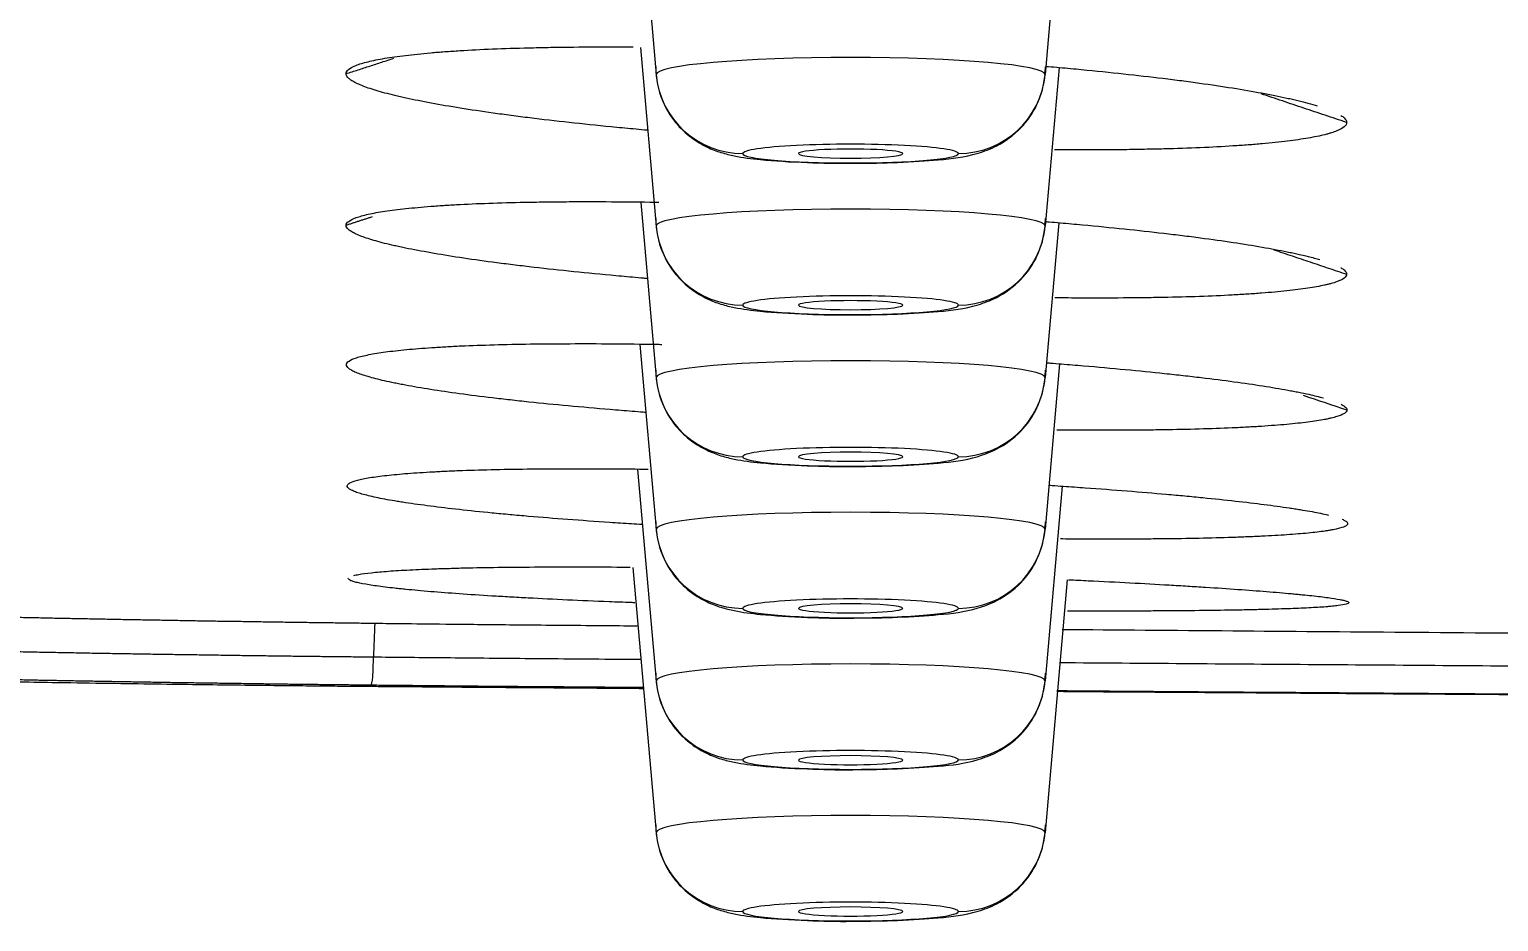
# Model space of a CAD drawing. Header units: millimetres. Extents: x 2433 to 4809, y -10272 to -6912.
# Drawn here: x 3094.56 to 3111.45, y -8017.23 to -8006.97 of the extents above; entities that cross this region are included whole.
import ezdxf

# ---------------------------------------------------------------- set-up
doc = ezdxf.new("R2010")
doc.units = ezdxf.units.MM
doc.layers.add('DIM', color=3, linetype='Continuous', lineweight=13)
doc.styles.add('ARIAL', font='arial.ttf')
doc.dimstyles.get("Standard").update_dxf_attribs({"dimtxt": 15, "dimasz": 15, "dimexe": 0.18, "dimexo": 0.0625, "dimgap": 4, "dimtad": 0, "dimtih": 1, "dimtoh": 1, "dimdec": 1, "dimdsep": 46, "dimtxsty": 'ARIAL', "dimcen": 0, "dimclrd": 3, "dimclre": 3, "dimclrt": 3, "dimadec": 0, "dimazin": 0, "dimtfac": 1, "dimtdec": 1, "dimtofl": 0, "dimtmove": 0, "dimatfit": 3, "dimfxl": 1, "dimtolj": 1, "dimtzin": 0, "dimarcsym": 0})

# ---------------------------------------------------------------- blocks, each defined once
blk = doc.blocks.new('*D42')
at = {"layer": 'Defpoints', "color": 0, "transparency": 16777216}
for p in [(3059.213, -8001.692), (3328.879, -8001.779), (3328.879, -8072.058)]:
    blk.add_point(p, dxfattribs=at)
at = {"layer": 'DIM', "color": 3, "lineweight": -2, "transparency": 16777216}
for p, q in [((3059.213, -8001.755), (3059.213, -8072.238)), ((3328.879, -8001.842), (3328.879, -8072.238)), ((3077.213, -8072.058), (3310.879, -8072.058)), ((3328.879, -8072.058), (3357.395, -8072.058))]:
    blk.add_line(p, q, dxfattribs=at)
at = {"layer": 'DIM', "color": 3, "transparency": 16777216}
for points in [[(3077.213, -8069.058), (3077.213, -8075.058), (3059.213, -8072.058)], [(3310.879, -8069.058), (3310.879, -8075.058), (3328.879, -8072.058)]]:
    blk.add_solid(points, dxfattribs=at)
at = {"layer": 'DIM', "color": 3, "transparency": 16777216, "insert": (3382.403, -8072.058), "char_height": 18, "attachment_point": 5, "style": 'ARIAL'}
blk.add_mtext('\\A1;270', dxfattribs=at)

msp = doc.modelspace()

# ---------------------------------------------------------------- linework, layer by layer
at = {"linetype": 'Continuous', "lineweight": 18}
for p, q in [((3101.565, -8005.231), (3101.763, -8007.484)), ((3106.415, -8005.44), (3106.236, -8007.484)), ((3101.583, -8007.176), (3101.763, -8009.227)), ((3106.396, -8007.406), (3106.236, -8009.227)), ((3101.586, -8008.956), (3101.763, -8010.97)), ((3106.392, -8009.191), (3106.236, -8010.97)), ((3101.577, -8010.59), (3101.763, -8012.713)), ((3106.403, -8010.812), (3106.236, -8012.713)), ((3101.55, -8012.026), (3101.763, -8014.457)), ((3106.432, -8012.219), (3106.236, -8014.457)), ((3101.496, -8013.153), (3101.763, -8016.2)), ((3106.491, -8013.294), (3106.236, -8016.2))]:
    msp.add_line(p, q, dxfattribs=at)
at = {"linetype": 'Continuous', "lineweight": 13}
for centre, major_axis, ratio, start_param, end_param in [((3103.999, -8007.484), (-2.236, 0), 0.087156, 3.141593, 6.283185), ((3102.759, -8007.397), (1, 0), 0.996195, 3.228859, 4.712389), ((3105.239, -8007.397), (-1, 0), 0.996195, 1.570796, 3.054326), ((3103.999, -8008.394), (1.24, 0), 0.087156, 0, 3.141593), ((3103.999, -8008.394), (1.24, 0), 0.087156, 3.141593, 6.283185), ((3103.999, -8009.227), (-2.236, 0), 0.087156, 3.141593, 6.283185), ((3102.759, -8009.14), (1, 0), 0.996195, 3.228859, 4.712389), ((3105.239, -8009.14), (-1, 0), 0.996195, 1.570796, 3.054326), ((3103.999, -8010.137), (1.24, 0), 0.087156, 0, 3.141593), ((3103.999, -8010.137), (1.24, 0), 0.087156, 3.141593, 6.283185), ((3103.999, -8010.97), (-2.236, 0), 0.087156, 3.141593, 6.283185), ((3102.759, -8010.884), (1, 0), 0.996195, 3.228859, 4.712389), ((3105.239, -8010.884), (-1, 0), 0.996195, 1.570796, 3.054326), ((3103.999, -8011.88), (1.24, 0), 0.087156, 0, 3.141593), ((3103.999, -8011.88), (1.24, 0), 0.087156, 3.141593, 6.283185), ((3103.999, -8012.713), (-2.236, 0), 0.087156, 3.141593, 6.283185), ((3102.759, -8012.627), (1, 0), 0.996195, 3.228859, 4.712389), ((3105.239, -8012.627), (-1, 0), 0.996195, 1.570796, 3.054326), ((3103.999, -8013.623), (1.24, 0), 0.087156, 0, 3.141593), ((3103.999, -8013.623), (1.24, 0), 0.087156, 3.141593, 6.283185), ((3098.488, -8014.207), (0.003, 0.3), 0.08209, 3.152231, 4.800228), ((3103.999, -8014.457), (-2.236, 0), 0.087156, 3.141593, 6.283185), ((3103.999, -8015.366), (1.24, 0), 0.087156, 0, 3.141593), ((3103.999, -8015.366), (1.24, 0), 0.087156, 3.141593, 6.283185), ((3103.999, -8016.2), (-2.236, 0), 0.087156, 3.141593, 6.283185), ((3103.999, -8017.109), (1.24, 0), 0.087156, 0, 3.141593), ((3103.999, -8017.109), (1.24, 0), 0.087156, 3.141593, 6.283185)]:
    msp.add_ellipse(centre, major_axis=major_axis, ratio=ratio, start_param=start_param, end_param=end_param, dxfattribs=at)
at = {"linetype": 'Continuous', "lineweight": 18}
for centre, major_axis, ratio, start_param, end_param in [((3103.999, -8008.394), (0.6, 0), 0.087156, 0, 3.141593), ((3103.999, -8008.394), (0.6, 0), 0.087156, 3.141593, 6.283185), ((3103.999, -8010.137), (0.6, 0), 0.087156, 0, 3.141593), ((3103.999, -8010.137), (0.6, 0), 0.087156, 3.141593, 6.283185), ((3103.999, -8011.88), (-0.6, 0), 0.087156, 3.141593, 6.283185), ((3103.999, -8011.88), (-0.6, 0), 0.087156, 0, 3.141593), ((3103.999, -8013.623), (-0.6, 0), 0.087156, 3.141593, 6.283185), ((3103.999, -8013.623), (-0.6, 0), 0.087156, 0, 3.141593), ((3102.759, -8014.37), (1, 0), 0.996195, 3.228859, 4.712389), ((3105.239, -8014.37), (-1, 0), 0.996195, 1.570796, 3.054326), ((3103.999, -8015.369), (-0.6, 0), 0.087156, 3.141593, 6.283185), ((3103.999, -8015.369), (-0.6, 0), 0.087156, 0, 3.141593), ((3102.759, -8016.113), (1, 0), 0.996195, 3.228859, 4.712389), ((3105.239, -8016.113), (-1, 0), 0.996195, 1.570796, 3.054326), ((3103.999, -8017.109), (-0.6, 0), 0.087156, 3.141593, 6.283185), ((3103.999, -8017.109), (-0.6, 0), 0.087156, 0, 3.141593)]:
    msp.add_ellipse(centre, major_axis=major_axis, ratio=ratio, start_param=start_param, end_param=end_param, dxfattribs=at)
for points, knots in [([(3098.199, -8007.476), (3098.199, -8007.459), (3098.208, -8007.442), (3098.246, -8007.41), (3098.274, -8007.395), (3098.349, -8007.365), (3098.395, -8007.351), (3098.507, -8007.324), (3098.57, -8007.311), (3098.714, -8007.286), (3098.794, -8007.275), (3098.97, -8007.254), (3099.066, -8007.244), (3099.197, -8007.233), (3099.223, -8007.23), (3099.278, -8007.226), (3099.305, -8007.224), (3099.39, -8007.218), (3099.447, -8007.214), (3099.626, -8007.203), (3099.751, -8007.196), (3100.016, -8007.186), (3100.154, -8007.181), (3100.372, -8007.176), (3100.447, -8007.174), (3100.56, -8007.172), (3100.599, -8007.171), (3100.676, -8007.17), (3100.715, -8007.17), (3100.913, -8007.167), (3101.074, -8007.167), (3101.325, -8007.167), (3101.411, -8007.167), (3101.498, -8007.168)], [0, 0, 0, 0, 0.086851, 0.086851, 0.173702, 0.173702, 0.260552, 0.260552, 0.347403, 0.347403, 0.434254, 0.434254, 0.521105, 0.521105, 0.542817, 0.542817, 0.56453, 0.56453, 0.607956, 0.607956, 0.694806, 0.694806, 0.781657, 0.781657, 0.825082, 0.825082, 0.846795, 0.846795, 0.868508, 0.868508, 0.955359, 0.955359, 1, 1, 1, 1]), ([(3101.665, -8008.126), (3101.653, -8008.125), (3101.641, -8008.124), (3101.586, -8008.119), (3101.457, -8008.107), (3101.33, -8008.095), (3101.081, -8008.071), (3100.921, -8008.054), (3100.608, -8008.02), (3100.457, -8008.002), (3100.238, -8007.975), (3100.166, -8007.966), (3100.061, -8007.952), (3100.026, -8007.947), (3099.957, -8007.938), (3099.923, -8007.933), (3099.756, -8007.91), (3099.63, -8007.891), (3099.393, -8007.853), (3099.282, -8007.834), (3099.074, -8007.795), (3098.977, -8007.776), (3098.866, -8007.751), (3098.844, -8007.746), (3098.801, -8007.737), (3098.739, -8007.722), (3098.681, -8007.707), (3098.573, -8007.678), (3098.509, -8007.659), (3098.399, -8007.621), (3098.352, -8007.602), (3098.305, -8007.579), (3098.296, -8007.575), (3098.279, -8007.565), (3098.272, -8007.561), (3098.25, -8007.547), (3098.238, -8007.538), (3098.209, -8007.511), (3098.199, -8007.493), (3098.199, -8007.476)], [0, 0, 0, 0, 0.00588, 0.00588, 0.027032, 0.069335, 0.069335, 0.153941, 0.153941, 0.238547, 0.238547, 0.280849, 0.280849, 0.302001, 0.302001, 0.323152, 0.323152, 0.407758, 0.407758, 0.492364, 0.492364, 0.57697, 0.57697, 0.598122, 0.598122, 0.619273, 0.661576, 0.661576, 0.746182, 0.746182, 0.830788, 0.830788, 0.85194, 0.85194, 0.873091, 0.873091, 0.915394, 0.915394, 1, 1, 1, 1]), ([(3101.759, -8007.397), (3101.761, -8007.535), (3101.805, -8007.759), (3101.969, -8008.034), (3102.156, -8008.212), (3102.344, -8008.323), (3102.517, -8008.387), (3102.713, -8008.434), (3102.993, -8008.471), (3103.45, -8008.498), (3103.852, -8008.508), (3104.029, -8008.505), (3104.038, -8008.505)], [0, 0, 0, 0, 0.122527, 0.215408, 0.294634, 0.364592, 0.427727, 0.496738, 0.634659, 0.831916, 0.991471, 1, 1, 1, 1]), ([(3104.038, -8008.505), (3104.216, -8008.505), (3104.561, -8008.499), (3105.065, -8008.464), (3105.354, -8008.432), (3105.702, -8008.308), (3105.964, -8008.119), (3106.164, -8007.83), (3106.233, -8007.574), (3106.239, -8007.426), (3106.239, -8007.397)], [0, 0, 0, 0, 0.162675, 0.337768, 0.550867, 0.638384, 0.752048, 0.857541, 0.972916, 1, 1, 1, 1]), ([(3106.245, -8007.39), (3106.254, -8007.391), (3106.264, -8007.391), (3106.316, -8007.396), (3106.445, -8007.408), (3106.572, -8007.419), (3106.82, -8007.443), (3106.982, -8007.46), (3107.294, -8007.493), (3107.445, -8007.511), (3107.664, -8007.537), (3107.736, -8007.546), (3107.841, -8007.56), (3107.876, -8007.565), (3107.945, -8007.574), (3107.979, -8007.579), (3108.146, -8007.602), (3108.272, -8007.621), (3108.509, -8007.658), (3108.621, -8007.678), (3108.829, -8007.716), (3108.926, -8007.735), (3109.037, -8007.76), (3109.059, -8007.765), (3109.102, -8007.774), (3109.164, -8007.789), (3109.221, -8007.804), (3109.296, -8007.824), (3109.332, -8007.834), (3109.365, -8007.844)], [0, 0, 0, 0, 0.006421, 0.006421, 0.036424, 0.09643, 0.09643, 0.216442, 0.216442, 0.336454, 0.336454, 0.39646, 0.39646, 0.426463, 0.426463, 0.456466, 0.456466, 0.576478, 0.576478, 0.69649, 0.69649, 0.816502, 0.816502, 0.846505, 0.846505, 0.876508, 0.936514, 0.936514, 1, 1, 1, 1]), ([(3109.637, -8007.955), (3109.637, -8007.955), (3109.637, -8007.955), (3109.652, -8007.965), (3109.664, -8007.974), (3109.693, -8008.001), (3109.703, -8008.019), (3109.703, -8008.036)], [0, 0, 0, 0, 0.002991, 0.002991, 0.335327, 0.335327, 1, 1, 1, 1]), ([(3109.703, -8008.036), (3109.703, -8008.054), (3109.693, -8008.07), (3109.656, -8008.103), (3109.627, -8008.118), (3109.572, -8008.141), (3109.551, -8008.148), (3109.516, -8008.159), (3109.504, -8008.163), (3109.479, -8008.17), (3109.465, -8008.173), (3109.396, -8008.191), (3109.332, -8008.204), (3109.188, -8008.229), (3109.108, -8008.24), (3108.932, -8008.262), (3108.836, -8008.272), (3108.706, -8008.284), (3108.679, -8008.286), (3108.625, -8008.291), (3108.597, -8008.293), (3108.513, -8008.299), (3108.455, -8008.303), (3108.276, -8008.314), (3108.151, -8008.321), (3107.886, -8008.332), (3107.748, -8008.337), (3107.53, -8008.343), (3107.455, -8008.344), (3107.341, -8008.346), (3107.303, -8008.347), (3107.225, -8008.348), (3107.186, -8008.349), (3106.989, -8008.351), (3106.827, -8008.352), (3106.558, -8008.352), (3106.452, -8008.352), (3106.345, -8008.351)], [0, 0, 0, 0, 0.085996, 0.085996, 0.171991, 0.171991, 0.214989, 0.214989, 0.236488, 0.236488, 0.257987, 0.257987, 0.343982, 0.343982, 0.429978, 0.429978, 0.515974, 0.515974, 0.537473, 0.537473, 0.558971, 0.558971, 0.601969, 0.601969, 0.687965, 0.687965, 0.773961, 0.773961, 0.816958, 0.816958, 0.838457, 0.838457, 0.859956, 0.859956, 0.945952, 0.945952, 1, 1, 1, 1]), ([(3098.199, -8009.219), (3098.199, -8009.203), (3098.209, -8009.188), (3098.247, -8009.158), (3098.276, -8009.144), (3098.351, -8009.117), (3098.398, -8009.104), (3098.509, -8009.079), (3098.573, -8009.067), (3098.717, -8009.046), (3098.798, -8009.035), (3098.974, -8009.017), (3099.07, -8009.008), (3099.201, -8008.998), (3099.228, -8008.996), (3099.282, -8008.992), (3099.31, -8008.99), (3099.394, -8008.985), (3099.452, -8008.982), (3099.631, -8008.972), (3099.757, -8008.967), (3100.022, -8008.958), (3100.161, -8008.955), (3100.379, -8008.951), (3100.454, -8008.95), (3100.568, -8008.948), (3100.606, -8008.948), (3100.684, -8008.947), (3100.723, -8008.947), (3100.921, -8008.946), (3101.083, -8008.946), (3101.414, -8008.948), (3101.584, -8008.949), (3101.77, -8008.952), (3101.783, -8008.952), (3101.795, -8008.952)], [0, 0, 0, 0, 0.082826, 0.082826, 0.165652, 0.165652, 0.248478, 0.248478, 0.331304, 0.331304, 0.41413, 0.41413, 0.496956, 0.496956, 0.517663, 0.517663, 0.538369, 0.538369, 0.579782, 0.579782, 0.662608, 0.662608, 0.745434, 0.745434, 0.786847, 0.786847, 0.807554, 0.807554, 0.82826, 0.82826, 0.911086, 0.911086, 0.993912, 0.993912, 1, 1, 1, 1]), ([(3101.759, -8009.14), (3101.761, -8009.278), (3101.805, -8009.502), (3101.969, -8009.778), (3102.156, -8009.955), (3102.344, -8010.066), (3102.517, -8010.131), (3102.713, -8010.177), (3102.993, -8010.214), (3103.45, -8010.241), (3103.852, -8010.252), (3104.029, -8010.248), (3104.038, -8010.248)], [0, 0, 0, 0, 0.122527, 0.215408, 0.294634, 0.364592, 0.427727, 0.496738, 0.634659, 0.831916, 0.991471, 1, 1, 1, 1]), ([(3104.038, -8010.248), (3104.216, -8010.248), (3104.561, -8010.242), (3105.065, -8010.207), (3105.354, -8010.176), (3105.702, -8010.051), (3105.964, -8009.863), (3106.164, -8009.573), (3106.233, -8009.317), (3106.239, -8009.169), (3106.239, -8009.14)], [0, 0, 0, 0, 0.162675, 0.337768, 0.550867, 0.638384, 0.752048, 0.857541, 0.972916, 1, 1, 1, 1]), ([(3101.662, -8009.831), (3101.648, -8009.83), (3101.634, -8009.829), (3101.577, -8009.824), (3101.448, -8009.813), (3101.322, -8009.801), (3101.074, -8009.778), (3100.913, -8009.762), (3100.601, -8009.73), (3100.45, -8009.713), (3100.231, -8009.687), (3100.159, -8009.679), (3100.054, -8009.666), (3100.019, -8009.661), (3099.95, -8009.652), (3099.916, -8009.648), (3099.749, -8009.626), (3099.624, -8009.608), (3099.387, -8009.572), (3099.276, -8009.554), (3099.068, -8009.517), (3098.972, -8009.499), (3098.86, -8009.476), (3098.839, -8009.471), (3098.796, -8009.462), (3098.734, -8009.448), (3098.677, -8009.435), (3098.569, -8009.408), (3098.506, -8009.39), (3098.396, -8009.354), (3098.35, -8009.337), (3098.303, -8009.315), (3098.294, -8009.31), (3098.278, -8009.302), (3098.27, -8009.298), (3098.249, -8009.285), (3098.237, -8009.276), (3098.208, -8009.251), (3098.199, -8009.235), (3098.199, -8009.219)], [0, 0, 0, 0, 0.006721, 0.006721, 0.027854, 0.070121, 0.070121, 0.154656, 0.154656, 0.23919, 0.23919, 0.281457, 0.281457, 0.302591, 0.302591, 0.323725, 0.323725, 0.408259, 0.408259, 0.492793, 0.492793, 0.577328, 0.577328, 0.598461, 0.598461, 0.619595, 0.661862, 0.661862, 0.746397, 0.746397, 0.830931, 0.830931, 0.852065, 0.852065, 0.873198, 0.873198, 0.915466, 0.915466, 1, 1, 1, 1]), ([(3106.24, -8009.175), (3106.254, -8009.176), (3106.269, -8009.178), (3106.326, -8009.182), (3106.455, -8009.194), (3106.581, -8009.205), (3106.83, -8009.228), (3106.991, -8009.244), (3107.302, -8009.276), (3107.453, -8009.293), (3107.672, -8009.318), (3107.744, -8009.327), (3107.849, -8009.34), (3107.884, -8009.344), (3107.953, -8009.353), (3107.987, -8009.358), (3108.153, -8009.38), (3108.279, -8009.397), (3108.515, -8009.433), (3108.737, -8009.469), (3108.93, -8009.505), (3109.041, -8009.527), (3109.063, -8009.532), (3109.105, -8009.541), (3109.167, -8009.555), (3109.224, -8009.568), (3109.309, -8009.589), (3109.354, -8009.601), (3109.395, -8009.613)], [0, 0, 0, 0, 0.009516, 0.009516, 0.038886, 0.097627, 0.097627, 0.215108, 0.215108, 0.332589, 0.332589, 0.39133, 0.39133, 0.4207, 0.4207, 0.450071, 0.450071, 0.567552, 0.567552, 0.685033, 0.802514, 0.802514, 0.831885, 0.831885, 0.861255, 0.919995, 0.919995, 1, 1, 1, 1]), ([(3109.703, -8009.781), (3109.702, -8009.797), (3109.693, -8009.812), (3109.654, -8009.841), (3109.626, -8009.855), (3109.569, -8009.875), (3109.548, -8009.882), (3109.513, -8009.892), (3109.501, -8009.895), (3109.475, -8009.901), (3109.462, -8009.904), (3109.392, -8009.92), (3109.328, -8009.931), (3109.184, -8009.953), (3109.103, -8009.963), (3108.927, -8009.982), (3108.83, -8009.991), (3108.699, -8010.001), (3108.673, -8010.003), (3108.618, -8010.007), (3108.59, -8010.009), (3108.506, -8010.014), (3108.448, -8010.018), (3108.269, -8010.027), (3108.143, -8010.033), (3107.878, -8010.042), (3107.739, -8010.046), (3107.52, -8010.05), (3107.446, -8010.051), (3107.332, -8010.053), (3107.293, -8010.053), (3107.216, -8010.054), (3107.176, -8010.054), (3106.979, -8010.056), (3106.817, -8010.056), (3106.552, -8010.055), (3106.451, -8010.054), (3106.349, -8010.053)], [0, 0, 0, 0, 0.086196, 0.086196, 0.172391, 0.172391, 0.215489, 0.215489, 0.237038, 0.237038, 0.258587, 0.258587, 0.344783, 0.344783, 0.430979, 0.430979, 0.517174, 0.517174, 0.538723, 0.538723, 0.560272, 0.560272, 0.60337, 0.60337, 0.689566, 0.689566, 0.775762, 0.775762, 0.81886, 0.81886, 0.840409, 0.840409, 0.861957, 0.861957, 0.948153, 0.948153, 1, 1, 1, 1]), ([(3109.637, -8009.707), (3109.637, -8009.707), (3109.638, -8009.707), (3109.652, -8009.716), (3109.664, -8009.724), (3109.693, -8009.749), (3109.703, -8009.765), (3109.703, -8009.781)], [0, 0, 0, 0, 0.011857, 0.011857, 0.341238, 0.341238, 1, 1, 1, 1]), ([(3098.203, -8010.821), (3098.203, -8010.806), (3098.213, -8010.793), (3098.252, -8010.766), (3098.281, -8010.753), (3098.357, -8010.729), (3098.404, -8010.717), (3098.516, -8010.695), (3098.58, -8010.684), (3098.725, -8010.665), (3098.805, -8010.656), (3098.982, -8010.639), (3099.078, -8010.631), (3099.209, -8010.623), (3099.236, -8010.621), (3099.291, -8010.618), (3099.319, -8010.616), (3099.403, -8010.611), (3099.461, -8010.608), (3099.641, -8010.6), (3099.767, -8010.596), (3100.032, -8010.588), (3100.171, -8010.585), (3100.39, -8010.582), (3100.464, -8010.581), (3100.578, -8010.58), (3100.617, -8010.58), (3100.695, -8010.58), (3100.734, -8010.58), (3100.932, -8010.579), (3101.094, -8010.579), (3101.426, -8010.582), (3101.595, -8010.584), (3101.789, -8010.587), (3101.81, -8010.587), (3101.83, -8010.588)], [0, 0, 0, 0, 0.082518, 0.082518, 0.165037, 0.165037, 0.247555, 0.247555, 0.330074, 0.330074, 0.412592, 0.412592, 0.495111, 0.495111, 0.51574, 0.51574, 0.53637, 0.53637, 0.577629, 0.577629, 0.660148, 0.660148, 0.742666, 0.742666, 0.783925, 0.783925, 0.804555, 0.804555, 0.825185, 0.825185, 0.907703, 0.907703, 0.990222, 0.990222, 1, 1, 1, 1]), ([(3101.643, -8011.371), (3101.634, -8011.37), (3101.625, -8011.369), (3101.572, -8011.365), (3101.444, -8011.355), (3101.318, -8011.345), (3101.069, -8011.324), (3100.909, -8011.31), (3100.597, -8011.281), (3100.446, -8011.266), (3100.228, -8011.243), (3100.156, -8011.235), (3100.051, -8011.223), (3100.016, -8011.219), (3099.947, -8011.211), (3099.914, -8011.207), (3099.747, -8011.188), (3099.621, -8011.172), (3099.385, -8011.139), (3099.274, -8011.123), (3099.067, -8011.09), (3098.971, -8011.074), (3098.86, -8011.053), (3098.838, -8011.049), (3098.796, -8011.04), (3098.734, -8011.028), (3098.677, -8011.016), (3098.57, -8010.991), (3098.507, -8010.975), (3098.398, -8010.943), (3098.352, -8010.927), (3098.305, -8010.907), (3098.296, -8010.904), (3098.28, -8010.896), (3098.272, -8010.892), (3098.251, -8010.88), (3098.239, -8010.873), (3098.211, -8010.85), (3098.202, -8010.835), (3098.203, -8010.821)], [0, 0, 0, 0, 0.004406, 0.004406, 0.025589, 0.067955, 0.067955, 0.152686, 0.152686, 0.237417, 0.237417, 0.279783, 0.279783, 0.300966, 0.300966, 0.322149, 0.322149, 0.40688, 0.40688, 0.491612, 0.491612, 0.576343, 0.576343, 0.597526, 0.597526, 0.618709, 0.661074, 0.661074, 0.745806, 0.745806, 0.830537, 0.830537, 0.85172, 0.85172, 0.872903, 0.872903, 0.915269, 0.915269, 1, 1, 1, 1]), ([(3106.251, -8010.798), (3106.265, -8010.799), (3106.28, -8010.801), (3106.338, -8010.805), (3106.467, -8010.816), (3106.593, -8010.826), (3106.841, -8010.847), (3107.002, -8010.862), (3107.314, -8010.891), (3107.464, -8010.907), (3107.683, -8010.93), (3107.754, -8010.938), (3107.86, -8010.949), (3107.894, -8010.953), (3107.963, -8010.961), (3107.997, -8010.965), (3108.163, -8010.985), (3108.289, -8011.001), (3108.525, -8011.033), (3108.746, -8011.065), (3108.938, -8011.098), (3109.049, -8011.118), (3109.07, -8011.122), (3109.113, -8011.13), (3109.174, -8011.142), (3109.231, -8011.154), (3109.33, -8011.176), (3109.386, -8011.19), (3109.436, -8011.204)], [0, 0, 0, 0, 0.00964, 0.00964, 0.038331, 0.095714, 0.095714, 0.210478, 0.210478, 0.325243, 0.325243, 0.382625, 0.382625, 0.411316, 0.411316, 0.440007, 0.440007, 0.554772, 0.554772, 0.669536, 0.784301, 0.784301, 0.812992, 0.812992, 0.841683, 0.899065, 0.899065, 1, 1, 1, 1]), ([(3101.759, -8010.884), (3101.761, -8011.021), (3101.805, -8011.245), (3101.969, -8011.521), (3102.156, -8011.698), (3102.344, -8011.809), (3102.517, -8011.874), (3102.713, -8011.92), (3102.993, -8011.957), (3103.45, -8011.984), (3103.852, -8011.995), (3104.029, -8011.991), (3104.038, -8011.991)], [0, 0, 0, 0, 0.122527, 0.215408, 0.294634, 0.364592, 0.427727, 0.496738, 0.634659, 0.831916, 0.991471, 1, 1, 1, 1]), ([(3104.038, -8011.991), (3104.216, -8011.991), (3104.561, -8011.985), (3105.065, -8011.95), (3105.354, -8011.919), (3105.702, -8011.794), (3105.964, -8011.606), (3106.164, -8011.316), (3106.233, -8011.06), (3106.239, -8010.912), (3106.239, -8010.884)], [0, 0, 0, 0, 0.162675, 0.337768, 0.550867, 0.638384, 0.752048, 0.857541, 0.972916, 1, 1, 1, 1]), ([(3109.706, -8011.342), (3109.706, -8011.356), (3109.696, -8011.369), (3109.657, -8011.395), (3109.628, -8011.407), (3109.571, -8011.424), (3109.55, -8011.43), (3109.515, -8011.438), (3109.503, -8011.441), (3109.477, -8011.447), (3109.463, -8011.449), (3109.393, -8011.463), (3109.329, -8011.473), (3109.184, -8011.491), (3109.103, -8011.5), (3108.926, -8011.516), (3108.83, -8011.523), (3108.698, -8011.532), (3108.672, -8011.534), (3108.617, -8011.537), (3108.589, -8011.538), (3108.504, -8011.543), (3108.446, -8011.546), (3108.267, -8011.554), (3108.141, -8011.558), (3107.876, -8011.566), (3107.736, -8011.569), (3107.518, -8011.572), (3107.443, -8011.573), (3107.329, -8011.574), (3107.291, -8011.574), (3107.213, -8011.575), (3107.174, -8011.575), (3106.976, -8011.576), (3106.814, -8011.576), (3106.556, -8011.575), (3106.463, -8011.574), (3106.369, -8011.573)], [0, 0, 0, 0, 0.086539, 0.086539, 0.173078, 0.173078, 0.216347, 0.216347, 0.237982, 0.237982, 0.259617, 0.259617, 0.346155, 0.346155, 0.432694, 0.432694, 0.519233, 0.519233, 0.540868, 0.540868, 0.562503, 0.562503, 0.605772, 0.605772, 0.692311, 0.692311, 0.77885, 0.77885, 0.822119, 0.822119, 0.843754, 0.843754, 0.865389, 0.865389, 0.951928, 0.951928, 1, 1, 1, 1]), ([(3109.641, -8011.277), (3109.642, -8011.277), (3109.642, -8011.278), (3109.657, -8011.285), (3109.669, -8011.293), (3109.697, -8011.315), (3109.707, -8011.329), (3109.706, -8011.342)], [0, 0, 0, 0, 0.015101, 0.015101, 0.343401, 0.343401, 1, 1, 1, 1]), ([(3098.211, -8012.215), (3098.212, -8012.203), (3098.222, -8012.191), (3098.262, -8012.169), (3098.291, -8012.159), (3098.349, -8012.144), (3098.37, -8012.139), (3098.417, -8012.129), (3098.443, -8012.124), (3098.528, -8012.111), (3098.593, -8012.102), (3098.738, -8012.086), (3098.819, -8012.078), (3098.997, -8012.065), (3099.093, -8012.058), (3099.225, -8012.051), (3099.252, -8012.05), (3099.306, -8012.047), (3099.334, -8012.046), (3099.419, -8012.042), (3099.477, -8012.039), (3099.657, -8012.033), (3099.783, -8012.029), (3100.049, -8012.023), (3100.189, -8012.021), (3100.408, -8012.019), (3100.482, -8012.018), (3100.597, -8012.017), (3100.635, -8012.017), (3100.713, -8012.017), (3100.752, -8012.017), (3100.951, -8012.017), (3101.113, -8012.017), (3101.408, -8012.019), (3101.54, -8012.021), (3101.673, -8012.022)], [0, 0, 0, 0, 0.084911, 0.084911, 0.169823, 0.169823, 0.212278, 0.212278, 0.254734, 0.254734, 0.339645, 0.339645, 0.424556, 0.424556, 0.509468, 0.509468, 0.530695, 0.530695, 0.551923, 0.551923, 0.594379, 0.594379, 0.67929, 0.67929, 0.764201, 0.764201, 0.806657, 0.806657, 0.827885, 0.827885, 0.849113, 0.849113, 0.934024, 0.934024, 1, 1, 1, 1]), ([(3106.281, -8012.207), (3106.292, -8012.208), (3106.304, -8012.209), (3106.359, -8012.213), (3106.488, -8012.221), (3106.614, -8012.23), (3106.862, -8012.248), (3107.022, -8012.26), (3107.333, -8012.285), (3107.484, -8012.298), (3107.702, -8012.317), (3107.773, -8012.323), (3107.878, -8012.333), (3107.913, -8012.336), (3107.982, -8012.343), (3108.15, -8012.359), (3108.306, -8012.376), (3108.542, -8012.402), (3108.762, -8012.428), (3108.953, -8012.455), (3109.063, -8012.471), (3109.085, -8012.474), (3109.127, -8012.481), (3109.188, -8012.491), (3109.245, -8012.5), (3109.351, -8012.519), (3109.414, -8012.532), (3109.477, -8012.547), (3109.486, -8012.549), (3109.494, -8012.551)], [0, 0, 0, 0, 0.007513, 0.007513, 0.035341, 0.090995, 0.090995, 0.202304, 0.202304, 0.313613, 0.313613, 0.369268, 0.369268, 0.397095, 0.397095, 0.424922, 0.536231, 0.536231, 0.64754, 0.758849, 0.758849, 0.786676, 0.786676, 0.814504, 0.870158, 0.870158, 0.981467, 0.981467, 1, 1, 1, 1]), ([(3101.6, -8012.66), (3101.56, -8012.657), (3101.435, -8012.65), (3101.312, -8012.642), (3101.064, -8012.625), (3100.904, -8012.613), (3100.593, -8012.59), (3100.442, -8012.578), (3100.224, -8012.559), (3100.153, -8012.553), (3100.048, -8012.543), (3100.013, -8012.54), (3099.944, -8012.534), (3099.776, -8012.518), (3099.619, -8012.501), (3099.384, -8012.475), (3099.274, -8012.462), (3099.067, -8012.435), (3098.971, -8012.422), (3098.861, -8012.405), (3098.839, -8012.402), (3098.797, -8012.395), (3098.736, -8012.385), (3098.679, -8012.375), (3098.572, -8012.355), (3098.51, -8012.341), (3098.402, -8012.315), (3098.356, -8012.302), (3098.31, -8012.286), (3098.302, -8012.283), (3098.286, -8012.276), (3098.278, -8012.273), (3098.257, -8012.263), (3098.246, -8012.257), (3098.218, -8012.239), (3098.21, -8012.226), (3098.211, -8012.215)], [0, 0, 0, 0, 0.01965, 0.062273, 0.062273, 0.147521, 0.147521, 0.232769, 0.232769, 0.275393, 0.275393, 0.296705, 0.296705, 0.318017, 0.403265, 0.403265, 0.488513, 0.488513, 0.573761, 0.573761, 0.595073, 0.595073, 0.616385, 0.659009, 0.659009, 0.744256, 0.744256, 0.829504, 0.829504, 0.850816, 0.850816, 0.872128, 0.872128, 0.914752, 0.914752, 1, 1, 1, 1]), ([(3101.759, -8012.627), (3101.761, -8012.764), (3101.805, -8012.988), (3101.969, -8013.264), (3102.156, -8013.441), (3102.344, -8013.552), (3102.517, -8013.617), (3102.713, -8013.663), (3102.993, -8013.7), (3103.45, -8013.727), (3103.852, -8013.738), (3104.029, -8013.734), (3104.038, -8013.734)], [0, 0, 0, 0, 0.122527, 0.215408, 0.294634, 0.364592, 0.427727, 0.496738, 0.634659, 0.831916, 0.991471, 1, 1, 1, 1]), ([(3104.038, -8013.734), (3104.216, -8013.734), (3104.561, -8013.728), (3105.065, -8013.693), (3105.354, -8013.662), (3105.702, -8013.537), (3105.964, -8013.349), (3106.164, -8013.059), (3106.233, -8012.803), (3106.239, -8012.655), (3106.239, -8012.627)], [0, 0, 0, 0, 0.162675, 0.337768, 0.550867, 0.638384, 0.752048, 0.857541, 0.972916, 1, 1, 1, 1]), ([(3109.714, -8012.65), (3109.713, -8012.66), (3109.702, -8012.671), (3109.663, -8012.69), (3109.634, -8012.7), (3109.576, -8012.713), (3109.555, -8012.718), (3109.519, -8012.724), (3109.507, -8012.726), (3109.481, -8012.731), (3109.467, -8012.733), (3109.397, -8012.743), (3109.332, -8012.751), (3109.186, -8012.765), (3109.105, -8012.771), (3108.928, -8012.784), (3108.831, -8012.789), (3108.699, -8012.796), (3108.672, -8012.797), (3108.618, -8012.799), (3108.59, -8012.8), (3108.505, -8012.804), (3108.446, -8012.806), (3108.267, -8012.812), (3108.014, -8012.819), (3107.735, -8012.823), (3107.516, -8012.825), (3107.441, -8012.826), (3107.327, -8012.827), (3107.288, -8012.827), (3107.211, -8012.827), (3107.171, -8012.827), (3106.973, -8012.828), (3106.811, -8012.828), (3106.568, -8012.826), (3106.49, -8012.826), (3106.412, -8012.825)], [0, 0, 0, 0, 0.087233, 0.087233, 0.174467, 0.174467, 0.218083, 0.218083, 0.239892, 0.239892, 0.2617, 0.2617, 0.348934, 0.348934, 0.436167, 0.436167, 0.5234, 0.5234, 0.545209, 0.545209, 0.567017, 0.567017, 0.610634, 0.610634, 0.697867, 0.785101, 0.785101, 0.828717, 0.828717, 0.850526, 0.850526, 0.872334, 0.872334, 0.959567, 0.959567, 1, 1, 1, 1]), ([(3109.65, -8012.598), (3109.651, -8012.598), (3109.652, -8012.598), (3109.667, -8012.605), (3109.678, -8012.611), (3109.706, -8012.628), (3109.715, -8012.639), (3109.714, -8012.65)], [0, 0, 0, 0, 0.019611, 0.019611, 0.346407, 0.346407, 1, 1, 1, 1]), ([(3098.286, -8013.245), (3098.303, -8013.241), (3098.323, -8013.237), (3098.385, -8013.226), (3098.433, -8013.22), (3098.547, -8013.207), (3098.613, -8013.201), (3098.759, -8013.19), (3098.841, -8013.185), (3099.019, -8013.176), (3099.117, -8013.172), (3099.249, -8013.167), (3099.276, -8013.166), (3099.331, -8013.164), (3099.359, -8013.164), (3099.444, -8013.161), (3099.503, -8013.159), (3099.683, -8013.155), (3099.81, -8013.153), (3100.077, -8013.149), (3100.217, -8013.148), (3100.436, -8013.147), (3100.511, -8013.146), (3100.626, -8013.146), (3100.664, -8013.146), (3100.742, -8013.146), (3100.782, -8013.146), (3100.981, -8013.146), (3101.144, -8013.147), (3101.361, -8013.148), (3101.412, -8013.149), (3101.463, -8013.149)], [0, 0, 0, 0, 0.06091, 0.06091, 0.161839, 0.161839, 0.262767, 0.262767, 0.363696, 0.363696, 0.464624, 0.464624, 0.489856, 0.489856, 0.515089, 0.515089, 0.565553, 0.565553, 0.666481, 0.666481, 0.76741, 0.76741, 0.817874, 0.817874, 0.843106, 0.843106, 0.868339, 0.868339, 0.969267, 0.969267, 1, 1, 1, 1]), ([(3101.52, -8013.559), (3101.505, -8013.558), (3101.405, -8013.555), (3101.306, -8013.551), (3101.058, -8013.541), (3100.898, -8013.534), (3100.588, -8013.52), (3100.438, -8013.512), (3100.22, -8013.501), (3100.149, -8013.497), (3100.044, -8013.491), (3100.01, -8013.489), (3099.942, -8013.485), (3099.774, -8013.475), (3099.618, -8013.465), (3099.383, -8013.448), (3099.274, -8013.44), (3099.069, -8013.423), (3098.973, -8013.414), (3098.864, -8013.403), (3098.842, -8013.401), (3098.8, -8013.396), (3098.739, -8013.39), (3098.683, -8013.383), (3098.578, -8013.37), (3098.516, -8013.361), (3098.409, -8013.344), (3098.364, -8013.336), (3098.319, -8013.325), (3098.311, -8013.323), (3098.295, -8013.318), (3098.288, -8013.316), (3098.267, -8013.31), (3098.256, -8013.306), (3098.23, -8013.293), (3098.222, -8013.285), (3098.224, -8013.277)], [0, 0, 0, 0, 0.007722, 0.050865, 0.050865, 0.13715, 0.13715, 0.223435, 0.223435, 0.266577, 0.266577, 0.288149, 0.288149, 0.30972, 0.396005, 0.396005, 0.48229, 0.48229, 0.568575, 0.568575, 0.590146, 0.590146, 0.611717, 0.65486, 0.65486, 0.741145, 0.741145, 0.82743, 0.82743, 0.849001, 0.849001, 0.870572, 0.870572, 0.913715, 0.913715, 1, 1, 1, 1]), ([(3106.505, -8013.294), (3106.582, -8013.297), (3106.657, -8013.301), (3106.896, -8013.313), (3107.056, -8013.321), (3107.367, -8013.337), (3107.517, -8013.346), (3107.734, -8013.358), (3107.805, -8013.362), (3107.91, -8013.369), (3107.944, -8013.371), (3108.012, -8013.375), (3108.046, -8013.377), (3108.211, -8013.388), (3108.336, -8013.396), (3108.57, -8013.413), (3108.789, -8013.429), (3108.979, -8013.446), (3109.088, -8013.456), (3109.11, -8013.458), (3109.151, -8013.462), (3109.212, -8013.468), (3109.268, -8013.473), (3109.374, -8013.485), (3109.435, -8013.492), (3109.542, -8013.507), (3109.587, -8013.514), (3109.632, -8013.523), (3109.64, -8013.524), (3109.656, -8013.528), (3109.663, -8013.529), (3109.684, -8013.534), (3109.695, -8013.538), (3109.722, -8013.547), (3109.73, -8013.554), (3109.728, -8013.56)], [0, 0, 0, 0, 0.039301, 0.039301, 0.126638, 0.126638, 0.213974, 0.213974, 0.257642, 0.257642, 0.279476, 0.279476, 0.30131, 0.30131, 0.388646, 0.388646, 0.475983, 0.563319, 0.563319, 0.585153, 0.585153, 0.606987, 0.650655, 0.650655, 0.737991, 0.737991, 0.825328, 0.825328, 0.847162, 0.847162, 0.868996, 0.868996, 0.912664, 0.912664, 1, 1, 1, 1]), ([(3086.315, -8013.47), (3086.746, -8013.489), (3087.673, -8013.526), (3089.109, -8013.579), (3090.611, -8013.627), (3091.674, -8013.658), (3092.291, -8013.674), (3092.465, -8013.679), (3092.639, -8013.683), (3092.813, -8013.688), (3092.988, -8013.692), (3093.163, -8013.696), (3093.338, -8013.701), (3093.514, -8013.705), (3093.69, -8013.709), (3093.867, -8013.713), (3094.044, -8013.717), (3094.221, -8013.721), (3094.399, -8013.725), (3094.577, -8013.728), (3094.755, -8013.732), (3094.934, -8013.736), (3095.113, -8013.739), (3095.293, -8013.743), (3095.473, -8013.746), (3095.653, -8013.75), (3095.833, -8013.753), (3096.014, -8013.756), (3096.195, -8013.759), (3096.377, -8013.763), (3096.559, -8013.766), (3096.741, -8013.769), (3096.924, -8013.771), (3097.107, -8013.774), (3097.29, -8013.777), (3097.473, -8013.78), (3097.657, -8013.782), (3097.841, -8013.785), (3098.025, -8013.787), (3098.21, -8013.79), (3098.333, -8013.791), (3098.395, -8013.792)], [0, 0, 0, 0, 0.113178, 0.2414, 0.36753, 0.491595, 0.505852, 0.520124, 0.534412, 0.548716, 0.563035, 0.577369, 0.591719, 0.606085, 0.620467, 0.634865, 0.649278, 0.663707, 0.678152, 0.692612, 0.707089, 0.721581, 0.736089, 0.750613, 0.765154, 0.77971, 0.794282, 0.808871, 0.823475, 0.838096, 0.852732, 0.867386, 0.882055, 0.89674, 0.911442, 0.926161, 0.940896, 0.955647, 0.970415, 0.985199, 1, 1, 1, 1]), ([(3109.728, -8013.56), (3109.727, -8013.565), (3109.716, -8013.571), (3109.675, -8013.582), (3109.645, -8013.587), (3109.587, -8013.594), (3109.565, -8013.597), (3109.529, -8013.6), (3109.517, -8013.601), (3109.491, -8013.603), (3109.477, -8013.605), (3109.406, -8013.61), (3109.34, -8013.614), (3109.194, -8013.622), (3109.112, -8013.625), (3108.934, -8013.631), (3108.836, -8013.634), (3108.704, -8013.638), (3108.677, -8013.638), (3108.622, -8013.64), (3108.594, -8013.64), (3108.509, -8013.642), (3108.45, -8013.643), (3108.27, -8013.646), (3108.143, -8013.648), (3107.876, -8013.651), (3107.736, -8013.652), (3107.516, -8013.653), (3107.442, -8013.654), (3107.327, -8013.654), (3107.288, -8013.654), (3107.21, -8013.654), (3107.171, -8013.655), (3106.972, -8013.655), (3106.809, -8013.655), (3106.593, -8013.654), (3106.543, -8013.654), (3106.492, -8013.654)], [0, 0, 0, 0, 0.088499, 0.088499, 0.176999, 0.176999, 0.221249, 0.221249, 0.243374, 0.243374, 0.265498, 0.265498, 0.353998, 0.353998, 0.442497, 0.442497, 0.530997, 0.530997, 0.553122, 0.553122, 0.575247, 0.575247, 0.619496, 0.619496, 0.707996, 0.707996, 0.796495, 0.796495, 0.840745, 0.840745, 0.86287, 0.86287, 0.884995, 0.884995, 0.973494, 0.973494, 1, 1, 1, 1]), ([(3085.964, -8013.865), (3085.964, -8013.865), (3086.424, -8013.884), (3087.291, -8013.919), (3088.518, -8013.963), (3089.573, -8013.997), (3090.453, -8014.024), (3091.154, -8014.044), (3091.676, -8014.057), (3092.04, -8014.067), (3092.305, -8014.073), (3092.532, -8014.079), (3092.757, -8014.084), (3092.981, -8014.09), (3093.203, -8014.095), (3093.425, -8014.1), (3093.645, -8014.104), (3093.863, -8014.109), (3094.081, -8014.113), (3094.297, -8014.118), (3094.511, -8014.122), (3094.724, -8014.126), (3094.936, -8014.13), (3095.147, -8014.134), (3095.356, -8014.138), (3095.564, -8014.141), (3095.771, -8014.145), (3095.976, -8014.148), (3096.179, -8014.151), (3096.381, -8014.154), (3096.582, -8014.157), (3096.782, -8014.16), (3096.98, -8014.163), (3097.176, -8014.166), (3097.371, -8014.168), (3097.565, -8014.171), (3097.757, -8014.173), (3097.948, -8014.175), (3098.138, -8014.177), (3098.326, -8014.179), (3098.45, -8014.181), (3098.513, -8014.181)], [0, 0, 0, 0, 0.000029, 0.116451, 0.217404, 0.303145, 0.37393, 0.429989, 0.471522, 0.498683, 0.516716, 0.534622, 0.552402, 0.570055, 0.587582, 0.604984, 0.62226, 0.63941, 0.656436, 0.673337, 0.690113, 0.706765, 0.723294, 0.739699, 0.75598, 0.772139, 0.788175, 0.804089, 0.819881, 0.835551, 0.8511, 0.866528, 0.881836, 0.897023, 0.912091, 0.927039, 0.941868, 0.956578, 0.97117, 0.985644, 1, 1, 1, 1]), ([(3098.395, -8013.792), (3098.428, -8013.793), (3098.491, -8013.793), (3098.677, -8013.796), (3098.799, -8013.797), (3099.105, -8013.801), (3099.288, -8013.803), (3099.714, -8013.807), (3099.957, -8013.81), (3100.367, -8013.813), (3100.511, -8013.815), (3100.814, -8013.817), (3100.974, -8013.819), (3101.271, -8013.821), (3101.407, -8013.822), (3101.547, -8013.824)], [0, 0, 0, 0, 0.185426, 0.185426, 0.370851, 0.370851, 0.556277, 0.556277, 0.741702, 0.741702, 0.834415, 0.834415, 0.927128, 0.927128, 1, 1, 1, 1]), ([(3106.431, -8013.865), (3107.05, -8013.87), (3107.705, -8013.875), (3109.663, -8013.891), (3111.051, -8013.902), (3114.068, -8013.925), (3115.697, -8013.937), (3118.83, -8013.959), (3120.289, -8013.97), (3121.824, -8013.98)], [0, 0, 0, 0, 0.163244, 0.163244, 0.463049, 0.463049, 0.762854, 0.762854, 1, 1, 1, 1]), ([(3086.043, -8014.233), (3086.342, -8014.245), (3087.169, -8014.276), (3088.531, -8014.322), (3090.128, -8014.37), (3091.462, -8014.405), (3092.534, -8014.429), (3093.351, -8014.447), (3094.186, -8014.463), (3094.94, -8014.476), (3095.592, -8014.486), (3096.119, -8014.493), (3096.596, -8014.499), (3097.022, -8014.505), (3097.398, -8014.509), (3097.723, -8014.512), (3097.997, -8014.515), (3098.221, -8014.517), (3098.352, -8014.518), (3098.41, -8014.518)], [0, 0, 0, 0, 0.076296, 0.209961, 0.341301, 0.470328, 0.534696, 0.600134, 0.666643, 0.734221, 0.779794, 0.821357, 0.858909, 0.892451, 0.921983, 0.947503, 0.969013, 0.986512, 1, 1, 1, 1]), ([(3101.759, -8014.37), (3101.761, -8014.508), (3101.805, -8014.731), (3101.969, -8015.007), (3102.156, -8015.184), (3102.344, -8015.296), (3102.517, -8015.36), (3102.713, -8015.406), (3102.993, -8015.443), (3103.45, -8015.47), (3103.852, -8015.481), (3104.029, -8015.478), (3104.038, -8015.477)], [0, 0, 0, 0, 0.122527, 0.215408, 0.294634, 0.364592, 0.427727, 0.496738, 0.634659, 0.831916, 0.991471, 1, 1, 1, 1]), ([(3104.038, -8015.477), (3104.216, -8015.477), (3104.561, -8015.471), (3105.065, -8015.436), (3105.354, -8015.405), (3105.702, -8015.281), (3105.964, -8015.092), (3106.164, -8014.802), (3106.233, -8014.546), (3106.239, -8014.398), (3106.239, -8014.37)], [0, 0, 0, 0, 0.162675, 0.337768, 0.550867, 0.638384, 0.752048, 0.857541, 0.972916, 1, 1, 1, 1]), ([(3098.41, -8014.518), (3098.418, -8014.518), (3098.444, -8014.519), (3098.496, -8014.519), (3098.574, -8014.52), (3098.679, -8014.521), (3098.81, -8014.522), (3098.967, -8014.523), (3099.151, -8014.524), (3099.362, -8014.526), (3099.599, -8014.528), (3099.862, -8014.53), (3100.152, -8014.532), (3100.469, -8014.534), (3100.811, -8014.537), (3101.181, -8014.54), (3101.451, -8014.542), (3101.598, -8014.543), (3101.613, -8014.543)], [0, 0, 0, 0, 0.007903, 0.024066, 0.048489, 0.081172, 0.122116, 0.171321, 0.228788, 0.294516, 0.368504, 0.450752, 0.541258, 0.640022, 0.747046, 0.862328, 0.985871, 1, 1, 1, 1]), ([(3106.37, -8014.577), (3106.574, -8014.579), (3107.007, -8014.582), (3107.678, -8014.586), (3108.392, -8014.591), (3109.132, -8014.596), (3109.899, -8014.602), (3110.692, -8014.607), (3111.512, -8014.612), (3112.358, -8014.618), (3113.15, -8014.623), (3113.659, -8014.626), (3113.878, -8014.628)], [0, 0, 0, 0, 0.081556, 0.173103, 0.268178, 0.366779, 0.468907, 0.574563, 0.683745, 0.796455, 0.912691, 1, 1, 1, 1]), ([(3101.759, -8016.113), (3101.761, -8016.251), (3101.805, -8016.475), (3101.969, -8016.75), (3102.156, -8016.927), (3102.344, -8017.039), (3102.517, -8017.103), (3102.713, -8017.149), (3102.993, -8017.186), (3103.45, -8017.213), (3103.852, -8017.224), (3104.029, -8017.221), (3104.038, -8017.22)], [0, 0, 0, 0, 0.122527, 0.215408, 0.294634, 0.364592, 0.427727, 0.496738, 0.634659, 0.831916, 0.991471, 1, 1, 1, 1]), ([(3104.038, -8017.22), (3104.216, -8017.22), (3104.561, -8017.214), (3105.065, -8017.179), (3105.354, -8017.148), (3105.702, -8017.024), (3105.964, -8016.835), (3106.164, -8016.546), (3106.233, -8016.289), (3106.239, -8016.141), (3106.239, -8016.113)], [0, 0, 0, 0, 0.162675, 0.337768, 0.550867, 0.638384, 0.752048, 0.857541, 0.972916, 1, 1, 1, 1])]:
    msp.add_open_spline(points, degree=3, knots=knots, dxfattribs=at)
at = {"linetype": 'Continuous', "lineweight": 13}
for points, degree in [([(3098.199, -8007.476), (3098.746, -8007.298)], 1), ([(3109.703, -8008.036), (3108.721, -8007.707)], 1), ([(3098.498, -8009.122), (3098.199, -8009.219)], 1), ([(3108.865, -8009.5), (3109.703, -8009.781)], 1), ([(3109.202, -8011.173), (3109.37, -8011.229), (3109.538, -8011.286), (3109.706, -8011.342)], 3), ([(3098.527, -8013.793), (3098.522, -8013.922), (3098.517, -8014.052), (3098.513, -8014.181)], 3)]:
    msp.add_open_spline(points, degree=degree, dxfattribs=at)
for points, knots in [([(3098.485, -8014.507), (3098.453, -8014.507), (3098.391, -8014.506), (3098.296, -8014.505), (3098.202, -8014.504), (3098.109, -8014.503), (3098.015, -8014.502), (3097.921, -8014.501), (3097.828, -8014.5), (3097.735, -8014.499), (3097.642, -8014.498), (3097.549, -8014.497), (3097.456, -8014.495), (3097.364, -8014.494), (3097.272, -8014.493), (3097.18, -8014.492), (3097.088, -8014.49), (3096.996, -8014.489), (3096.904, -8014.488), (3096.813, -8014.487), (3096.721, -8014.485), (3096.63, -8014.484), (3096.539, -8014.483), (3096.449, -8014.481), (3096.358, -8014.48), (3096.268, -8014.479), (3096.177, -8014.477), (3096.087, -8014.476), (3095.998, -8014.474), (3095.908, -8014.473), (3095.818, -8014.471), (3095.729, -8014.47), (3095.64, -8014.468), (3095.551, -8014.467), (3095.462, -8014.465), (3095.373, -8014.464), (3095.285, -8014.462), (3095.197, -8014.461), (3095.109, -8014.459), (3095.021, -8014.457), (3094.933, -8014.456), (3094.845, -8014.454), (3094.758, -8014.452), (3094.671, -8014.451), (3094.584, -8014.449), (3094.497, -8014.447), (3094.41, -8014.446), (3094.324, -8014.444), (3094.238, -8014.442), (3094.152, -8014.44), (3094.066, -8014.439), (3093.98, -8014.437), (3093.894, -8014.435), (3093.809, -8014.433), (3093.724, -8014.432), (3093.639, -8014.43), (3093.554, -8014.428), (3093.469, -8014.426), (3093.385, -8014.424), (3093.301, -8014.422), (3093.217, -8014.42), (3093.133, -8014.418), (3093.049, -8014.417), (3092.965, -8014.415), (3092.882, -8014.413), (3092.799, -8014.411), (3092.716, -8014.409), (3092.633, -8014.407), (3092.551, -8014.405), (3092.468, -8014.403), (3092.386, -8014.401), (3092.304, -8014.399), (3092.222, -8014.397), (3092.141, -8014.395), (3092.059, -8014.393), (3091.978, -8014.391), (3091.897, -8014.389), (3091.816, -8014.386), (3091.735, -8014.384), (3091.654, -8014.382), (3091.574, -8014.38), (3091.494, -8014.378), (3091.414, -8014.376), (3091.334, -8014.374), (3091.255, -8014.371), (3091.175, -8014.369), (3090.661, -8014.355), (3089.707, -8014.327), (3088.319, -8014.281), (3087.09, -8014.236), (3086.328, -8014.206), (3086.026, -8014.193)], [0, 0, 0, 0, 0.00732, 0.014629, 0.021926, 0.029212, 0.036486, 0.043749, 0.051001, 0.058241, 0.06547, 0.072688, 0.079894, 0.087089, 0.094273, 0.101445, 0.108606, 0.115756, 0.122894, 0.130021, 0.137137, 0.144241, 0.151334, 0.158416, 0.165486, 0.172545, 0.179593, 0.18663, 0.193655, 0.200669, 0.207672, 0.214663, 0.221643, 0.228612, 0.235569, 0.242516, 0.249451, 0.256374, 0.263287, 0.270188, 0.277078, 0.283957, 0.290824, 0.29768, 0.304525, 0.311359, 0.318181, 0.324993, 0.331792, 0.338581, 0.345359, 0.352125, 0.35888, 0.365623, 0.372356, 0.379077, 0.385787, 0.392486, 0.399173, 0.40585, 0.412515, 0.419169, 0.425811, 0.432443, 0.439063, 0.445672, 0.452269, 0.458856, 0.465431, 0.471995, 0.478548, 0.48509, 0.49162, 0.498139, 0.504647, 0.511144, 0.51763, 0.524104, 0.530567, 0.537019, 0.54346, 0.54989, 0.556308, 0.562716, 0.569112, 0.575497, 0.581871, 0.693255, 0.807021, 0.923182, 1, 1, 1, 1]), ([(3098.513, -8014.181), (3098.636, -8014.183), (3098.894, -8014.185), (3099.299, -8014.189), (3099.736, -8014.193), (3100.207, -8014.198), (3100.712, -8014.202), (3101.177, -8014.206), (3101.473, -8014.208), (3101.59, -8014.209)], [0, 0, 0, 0, 0.120432, 0.251757, 0.393973, 0.547081, 0.711081, 0.885973, 1, 1, 1, 1]), ([(3106.408, -8014.246), (3107.358, -8014.253), (3109.281, -8014.267), (3112.929, -8014.294), (3115.987, -8014.315), (3118.073, -8014.329), (3118.433, -8014.331)], [0, 0, 0, 0, 0.237158, 0.479778, 0.910283, 1, 1, 1, 1]), ([(3101.611, -8014.535), (3101.46, -8014.533), (3101.315, -8014.532), (3101.009, -8014.53), (3100.852, -8014.528), (3100.551, -8014.526), (3100.409, -8014.525), (3100.004, -8014.522), (3099.764, -8014.52), (3099.345, -8014.516), (3099.166, -8014.514), (3098.868, -8014.511), (3098.749, -8014.51), (3098.572, -8014.508), (3098.513, -8014.508), (3098.485, -8014.507)], [0, 0, 0, 0, 0.078171, 0.078171, 0.170354, 0.170354, 0.262537, 0.262537, 0.446903, 0.446903, 0.631268, 0.631268, 0.815634, 0.815634, 1, 1, 1, 1]), ([(3116.665, -8014.646), (3115.207, -8014.636), (3113.837, -8014.626), (3111.047, -8014.607), (3109.661, -8014.596), (3107.682, -8014.582), (3107.006, -8014.577), (3106.369, -8014.572)], [0, 0, 0, 0, 0.352308, 0.352308, 0.766301, 0.766301, 1, 1, 1, 1])]:
    msp.add_open_spline(points, degree=3, knots=knots, dxfattribs=at)

# ---------------------------------------------------------------- dimensions: what is measured, and where the dimension line sits
at = {"layer": 'DIM', "color": 3}
dim = msp.add_linear_dim(base=(3328.879, -8072.058), p1=(3059.213, -8001.692), p2=(3328.879, -8001.779), text='270', dimstyle='Standard', override={"dimtxt": 18, "dimasz": 18, "dimgap": 5}, dxfattribs=at)
dim.commit()
dim.dimension.update_dxf_attribs({"geometry": '*D42', "text_midpoint": (3382.403, -8072.058), "dimtype": 160})

doc.saveas('drawing.dxf')
